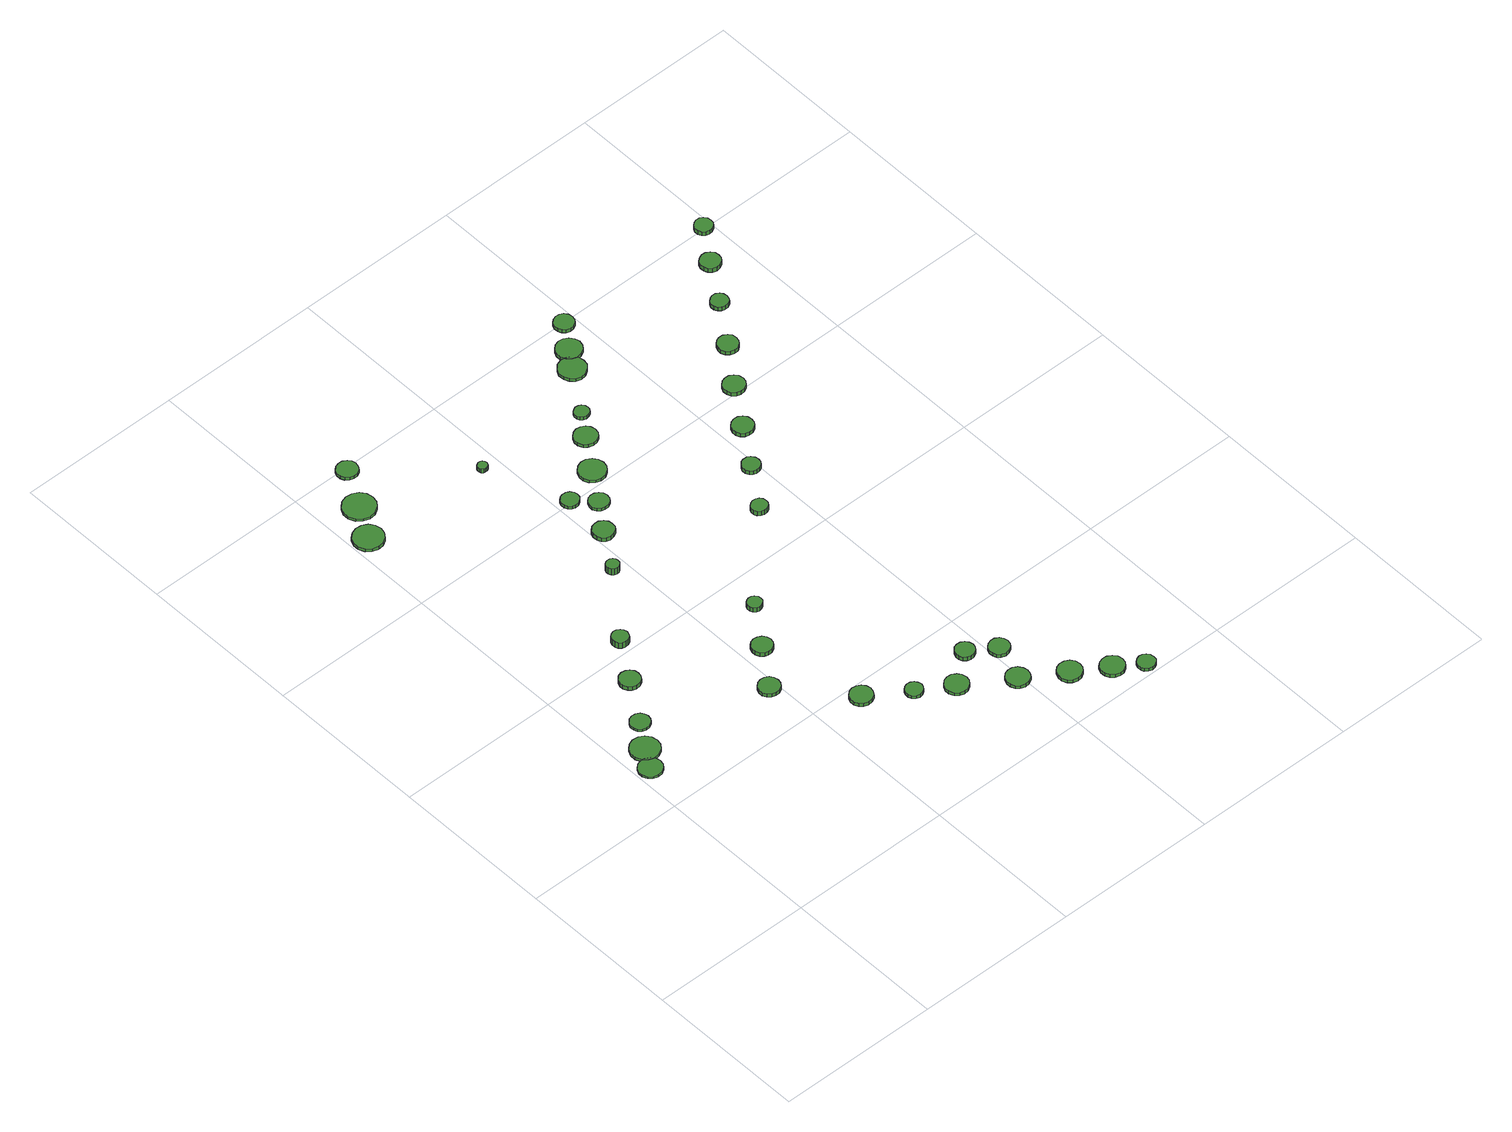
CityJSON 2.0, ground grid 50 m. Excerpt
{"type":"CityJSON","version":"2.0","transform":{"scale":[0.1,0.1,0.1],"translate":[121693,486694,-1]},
"CityObjects":{
"tree1":{"type":"SolitaryVegetationObject","attributes":{"function":"something"},"geometry":[{"type":"MultiSurface","lod":"1","boundaries":[[[0,1,2,3,4,5,6,7,8,9,10,11,12,13,14]],[[15,16,17,18,19,20,21,22,23,24,25,26,27,28,29]],[[0,29,28,1]],[[1,28,27,2]],[[2,27,26,3]],[[3,26,25,4]],[[4,25,24,5]],[[5,24,23,6]],[[6,23,22,7]],[[7,22,21,8]],[[8,21,20,9]],[[9,20,19,10]],[[10,19,18,11]],[[11,18,17,12]],[[12,17,16,13]],[[13,16,15,14]],[[14,15,29,0]]]}]},
"tree2":{"type":"SolitaryVegetationObject","attributes":{"function":"something"},"geometry":[{"type":"MultiSurface","lod":"1","boundaries":[[[30,31,32,33,34,35,36,37,38,39,40,41,42,43,44]],[[45,46,47,48,49,50,51,52,53,54,55,56,57,58,59]],[[30,59,58,31]],[[31,58,57,32]],[[32,57,56,33]],[[33,56,55,34]],[[34,55,54,35]],[[35,54,53,36]],[[36,53,52,37]],[[37,52,51,38]],[[38,51,50,39]],[[39,50,49,40]],[[40,49,48,41]],[[41,48,47,42]],[[42,47,46,43]],[[43,46,45,44]],[[44,45,59,30]]]}]},
"tree3":{"type":"SolitaryVegetationObject","attributes":{"function":"something"},"geometry":[{"type":"MultiSurface","lod":"1","boundaries":[[[60,61,62,63,64,65,66,67,68,69,70,71,72,73,74]],[[75,76,77,78,79,80,81,82,83,84,85,86,87,88,89]],[[60,89,88,61]],[[61,88,87,62]],[[62,87,86,63]],[[63,86,85,64]],[[64,85,84,65]],[[65,84,83,66]],[[66,83,82,67]],[[67,82,81,68]],[[68,81,80,69]],[[69,80,79,70]],[[70,79,78,71]],[[71,78,77,72]],[[72,77,76,73]],[[73,76,75,74]],[[74,75,89,60]]]}]},
"tree4":{"type":"SolitaryVegetationObject","attributes":{"function":"something"},"geometry":[{"type":"MultiSurface","lod":"1","boundaries":[[[90,91,92,93,94,95,96,97,98,99,100,101,102,103,104]],[[105,106,107,108,109,110,111,112,113,114,115,116,117,118,119]],[[90,119,118,91]],[[91,118,117,92]],[[92,117,116,93]],[[93,116,115,94]],[[94,115,114,95]],[[95,114,113,96]],[[96,113,112,97]],[[97,112,111,98]],[[98,111,110,99]],[[99,110,109,100]],[[100,109,108,101]],[[101,108,107,102]],[[102,107,106,103]],[[103,106,105,104]],[[104,105,119,90]]]}]},
"tree5":{"type":"SolitaryVegetationObject","attributes":{"function":"something"},"geometry":[{"type":"MultiSurface","lod":"1","boundaries":[[[120,121,122,123,124,125,126,127,128,129,130,131,132,133,134]],[[135,136,137,138,139,140,141,142,143,144,145,146,147,148,149]],[[120,149,148,121]],[[121,148,147,122]],[[122,147,146,123]],[[123,146,145,124]],[[124,145,144,125]],[[125,144,143,126]],[[126,143,142,127]],[[127,142,141,128]],[[128,141,140,129]],[[129,140,139,130]],[[130,139,138,131]],[[131,138,137,132]],[[132,137,136,133]],[[133,136,135,134]],[[134,135,149,120]]]}]},
"tree6":{"type":"SolitaryVegetationObject","attributes":{"function":"something"},"geometry":[{"type":"MultiSurface","lod":"1","boundaries":[[[150,151,152,153,154,155,156,157,158,159,160,161,162,163,164]],[[165,166,167,168,169,170,171,172,173,174,175,176,177,178,179]],[[150,179,178,151]],[[151,178,177,152]],[[152,177,176,153]],[[153,176,175,154]],[[154,175,174,155]],[[155,174,173,156]],[[156,173,172,157]],[[157,172,171,158]],[[158,171,170,159]],[[159,170,169,160]],[[160,169,168,161]],[[161,168,167,162]],[[162,167,166,163]],[[163,166,165,164]],[[164,165,179,150]]]}]},
"tree7":{"type":"SolitaryVegetationObject","attributes":{"function":"something"},"geometry":[{"type":"MultiSurface","lod":"1","boundaries":[[[180,181,182,183,184,185,186,187,188,189,190,191,192,193,194]],[[195,196,197,198,199,200,201,202,203,204,205,206,207,208,209]],[[180,209,208,181]],[[181,208,207,182]],[[182,207,206,183]],[[183,206,205,184]],[[184,205,204,185]],[[185,204,203,186]],[[186,203,202,187]],[[187,202,201,188]],[[188,201,200,189]],[[189,200,199,190]],[[190,199,198,191]],[[191,198,197,192]],[[192,197,196,193]],[[193,196,195,194]],[[194,195,209,180]]]}]},
"tree8":{"type":"SolitaryVegetationObject","attributes":{"function":"something"},"geometry":[{"type":"MultiSurface","lod":"1","boundaries":[[[210,211,212,213,214,215,216,217,218,219,220,221,222,223,224]],[[225,226,227,228,229,230,231,232,233,234,235,236,237,238,239]],[[210,239,238,211]],[[211,238,237,212]],[[212,237,236,213]],[[213,236,235,214]],[[214,235,234,215]],[[215,234,233,216]],[[216,233,232,217]],[[217,232,231,218]],[[218,231,230,219]],[[219,230,229,220]],[[220,229,228,221]],[[221,228,227,222]],[[222,227,226,223]],[[223,226,225,224]],[[224,225,239,210]]]}]},
"tree9":{"type":"SolitaryVegetationObject","attributes":{"function":"something"},"geometry":[{"type":"MultiSurface","lod":"1","boundaries":[[[240,241,242,243,244,245,246,247,248,249,250,251,252,253,254]],[[255,256,257,258,259,260,261,262,263,264,265,266,267,268,269]],[[240,269,268,241]],[[241,268,267,242]],[[242,267,266,243]],[[243,266,265,244]],[[244,265,264,245]],[[245,264,263,246]],[[246,263,262,247]],[[247,262,261,248]],[[248,261,260,249]],[[249,260,259,250]],[[250,259,258,251]],[[251,258,257,252]],[[252,257,256,253]],[[253,256,255,254]],[[254,255,269,240]]]}]},
"tree10":{"type":"SolitaryVegetationObject","attributes":{"function":"something"},"geometry":[{"type":"MultiSurface","lod":"1","boundaries":[[[270,271,272,273,274,275,276,277,278,279,280,281,282,283,284]],[[285,286,287,288,289,290,291,292,293,294,295,296,297,298,299]],[[270,299,298,271]],[[271,298,297,272]],[[272,297,296,273]],[[273,296,295,274]],[[274,295,294,275]],[[275,294,293,276]],[[276,293,292,277]],[[277,292,291,278]],[[278,291,290,279]],[[279,290,289,280]],[[280,289,288,281]],[[281,288,287,282]],[[282,287,286,283]],[[283,286,285,284]],[[284,285,299,270]]]}]},
"tree11":{"type":"SolitaryVegetationObject","attributes":{"function":"something"},"geometry":[{"type":"MultiSurface","lod":"1","boundaries":[[[300,301,302,303,304,305,306,307,308,309,310,311,312,313,314]],[[315,316,317,318,319,320,321,322,323,324,325,326,327,328,329]],[[300,329,328,301]],[[301,328,327,302]],[[302,327,326,303]],[[303,326,325,304]],[[304,325,324,305]],[[305,324,323,306]],[[306,323,322,307]],[[307,322,321,308]],[[308,321,320,309]],[[309,320,319,310]],[[310,319,318,311]],[[311,318,317,312]],[[312,317,316,313]],[[313,316,315,314]],[[314,315,329,300]]]}]},
"tree12":{"type":"SolitaryVegetationObject","attributes":{"function":"something"},"geometry":[{"type":"MultiSurface","lod":"1","boundaries":[[[330,331,332,333,334,335,336,337,338,339,340,341,342,343,344]],[[345,346,347,348,349,350,351,352,353,354,355,356,357,358,359]],[[330,359,358,331]],[[331,358,357,332]],[[332,357,356,333]],[[333,356,355,334]],[[334,355,354,335]],[[335,354,353,336]],[[336,353,352,337]],[[337,352,351,338]],[[338,351,350,339]],[[339,350,349,340]],[[340,349,348,341]],[[341,348,347,342]],[[342,347,346,343]],[[343,346,345,344]],[[344,345,359,330]]]}]},
"tree13":{"type":"SolitaryVegetationObject","attributes":{"function":"something"},"geometry":[{"type":"MultiSurface","lod":"1","boundaries":[[[360,361,362,363,364,365,366,367,368,369,370,371,372,373,374]],[[375,376,377,378,379,380,381,382,383,384,385,386,387,388,389]],[[360,389,388,361]],[[361,388,387,362]],[[362,387,386,363]],[[363,386,385,364]],[[364,385,384,365]],[[365,384,383,366]],[[366,383,382,367]],[[367,382,381,368]],[[368,381,380,369]],[[369,380,379,370]],[[370,379,378,371]],[[371,378,377,372]],[[372,377,376,373]],[[373,376,375,374]],[[374,375,389,360]]]}]},
"tree14":{"type":"SolitaryVegetationObject","attributes":{"function":"something"},"geometry":[{"type":"MultiSurface","lod":"1","boundaries":[[[390,391,392,393,394,395,396,397,398,399,400,401,402,403,404]],[[405,406,407,408,409,410,411,412,413,414,415,416,417,418,419]],[[390,419,418,391]],[[391,418,417,392]],[[392,417,416,393]],[[393,416,415,394]],[[394,415,414,395]],[[395,414,413,396]],[[396,413,412,397]],[[397,412,411,398]],[[398,411,410,399]],[[399,410,409,400]],[[400,409,408,401]],[[401,408,407,402]],[[402,407,406,403]],[[403,406,405,404]],[[404,405,419,390]]]}]},
"tree15":{"type":"SolitaryVegetationObject","attributes":{"function":"something"},"geometry":[{"type":"MultiSurface","lod":"1","boundaries":[[[420,421,422,423,424,425,426,427,428,429,430,431,432,433,434]],[[435,436,437,438,439,440,441,442,443,444,445,446,447,448,449]],[[420,449,448,421]],[[421,448,447,422]],[[422,447,446,423]],[[423,446,445,424]],[[424,445,444,425]],[[425,444,443,426]],[[426,443,442,427]],[[427,442,441,428]],[[428,441,440,429]],[[429,440,439,430]],[[430,439,438,431]],[[431,438,437,432]],[[432,437,436,433]],[[433,436,435,434]],[[434,435,449,420]]]}]},
"tree16":{"type":"SolitaryVegetationObject","attributes":{"function":"something"},"geometry":[{"type":"MultiSurface","lod":"1","boundaries":[[[450,451,452,453,454,455,456,457,458,459,460,461,462,463,464]],[[465,466,467,468,469,470,471,472,473,474,475,476,477,478,479]],[[450,479,478,451]],[[451,478,477,452]],[[452,477,476,453]],[[453,476,475,454]],[[454,475,474,455]],[[455,474,473,456]],[[456,473,472,457]],[[457,472,471,458]],[[458,471,470,459]],[[459,470,469,460]],[[460,469,468,461]],[[461,468,467,462]],[[462,467,466,463]],[[463,466,465,464]],[[464,465,479,450]]]}]},
"tree17":{"type":"SolitaryVegetationObject","attributes":{"function":"something"},"geometry":[{"type":"MultiSurface","lod":"1","boundaries":[[[480,481,482,483,484,485,486,487,488,489,490,491,492,493,494]],[[495,496,497,498,499,500,501,502,503,504,505,506,507,508,509]],[[480,509,508,481]],[[481,508,507,482]],[[482,507,506,483]],[[483,506,505,484]],[[484,505,504,485]],[[485,504,503,486]],[[486,503,502,487]],[[487,502,501,488]],[[488,501,500,489]],[[489,500,499,490]],[[490,499,498,491]],[[491,498,497,492]],[[492,497,496,493]],[[493,496,495,494]],[[494,495,509,480]]]}]},
"tree18":{"type":"SolitaryVegetationObject","attributes":{"function":"something"},"geometry":[{"type":"MultiSurface","lod":"1","boundaries":[[[510,511,512,513,514,515,516,517,518,519,520,521,522,523,524]],[[525,526,527,528,529,530,531,532,533,534,535,536,537,538,539]],[[510,539,538,511]],[[511,538,537,512]],[[512,537,536,513]],[[513,536,535,514]],[[514,535,534,515]],[[515,534,533,516]],[[516,533,532,517]],[[517,532,531,518]],[[518,531,530,519]],[[519,530,529,520]],[[520,529,528,521]],[[521,528,527,522]],[[522,527,526,523]],[[523,526,525,524]],[[524,525,539,510]]]}]},
"tree19":{"type":"SolitaryVegetationObject","attributes":{"function":"something"},"geometry":[{"type":"MultiSurface","lod":"1","boundaries":[[[540,541,542,543,544,545,546,547,548,549,550,551,552,553,554]],[[555,556,557,558,559,560,561,562,563,564,565,566,567,568,569]],[[540,569,568,541]],[[541,568,567,542]],[[542,567,566,543]],[[543,566,565,544]],[[544,565,564,545]],[[545,564,563,546]],[[546,563,562,547]],[[547,562,561,548]],[[548,561,560,549]],[[549,560,559,550]],[[550,559,558,551]],[[551,558,557,552]],[[552,557,556,553]],[[553,556,555,554]],[[554,555,569,540]]]}]},
"tree20":{"type":"SolitaryVegetationObject","attributes":{"function":"something"},"geometry":[{"type":"MultiSurface","lod":"1","boundaries":[[[570,571,572,573,574,575,576,577,578,579,580,581,582,583,584]],[[585,586,587,588,589,590,591,592,593,594,595,596,597,598,599]],[[570,599,598,571]],[[571,598,597,572]],[[572,597,596,573]],[[573,596,595,574]],[[574,595,594,575]],[[575,594,593,576]],[[576,593,592,577]],[[577,592,591,578]],[[578,591,590,579]],[[579,590,589,580]],[[580,589,588,581]],[[581,588,587,582]],[[582,587,586,583]],[[583,586,585,584]],[[584,585,599,570]]]}]},
"tree21":{"type":"SolitaryVegetationObject","attributes":{"function":"something"},"geometry":[{"type":"MultiSurface","lod":"1","boundaries":[[[600,601,602,603,604,605,606,607,608,609,610,611,612,613,614]],[[615,616,617,618,619,620,621,622,623,624,625,626,627,628,629]],[[600,629,628,601]],[[601,628,627,602]],[[602,627,626,603]],[[603,626,625,604]],[[604,625,624,605]],[[605,624,623,606]],[[606,623,622,607]],[[607,622,621,608]],[[608,621,620,609]],[[609,620,619,610]],[[610,619,618,611]],[[611,618,617,612]],[[612,617,616,613]],[[613,616,615,614]],[[614,615,629,600]]]}]},
"tree22":{"type":"SolitaryVegetationObject","attributes":{"function":"something"},"geometry":[{"type":"MultiSurface","lod":"1","boundaries":[[[630,631,632,633,634,635,636,637,638,639,640,641,642,643,644]],[[645,646,647,648,649,650,651,652,653,654,655,656,657,658,659]],[[630,659,658,631]],[[631,658,657,632]],[[632,657,656,633]],[[633,656,655,634]],[[634,655,654,635]],[[635,654,653,636]],[[636,653,652,637]],[[637,652,651,638]],[[638,651,650,639]],[[639,650,649,640]],[[640,649,648,641]],[[641,648,647,642]],[[642,647,646,643]],[[643,646,645,644]],[[644,645,659,630]]]}]},
"tree23":{"type":"SolitaryVegetationObject","attributes":{"function":"something"},"geometry":[{"type":"MultiSurface","lod":"1","boundaries":[[[660,661,662,663,664,665,666,667,668,669,670,671,672,673,674]],[[675,676,677,678,679,680,681,682,683,684,685,686,687,688,689]],[[660,689,688,661]],[[661,688,687,662]],[[662,687,686,663]],[[663,686,685,664]],[[664,685,684,665]],[[665,684,683,666]],[[666,683,682,667]],[[667,682,681,668]],[[668,681,680,669]],[[669,680,679,670]],[[670,679,678,671]],[[671,678,677,672]],[[672,677,676,673]],[[673,676,675,674]],[[674,675,689,660]]]}]},
"tree24":{"type":"SolitaryVegetationObject","attributes":{"function":"something"},"geometry":[{"type":"MultiSurface","lod":"1","boundaries":[[[690,691,692,693,694,695,696,697,698,699,700,701,702,703,704]],[[705,706,707,708,709,710,711,712,713,714,715,716,717,718,719]],[[690,719,718,691]],[[691,718,717,692]],[[692,717,716,693]],[[693,716,715,694]],[[694,715,714,695]],[[695,714,713,696]],[[696,713,712,697]],[[697,712,711,698]],[[698,711,710,699]],[[699,710,709,700]],[[700,709,708,701]],[[701,708,707,702]],[[702,707,706,703]],[[703,706,705,704]],[[704,705,719,690]]]}]},
"tree25":{"type":"SolitaryVegetationObject","attributes":{"function":"something"},"geometry":[{"type":"MultiSurface","lod":"1","boundaries":[[[720,721,722,723,724,725,726,727,728,729,730,731,732,733,734]],[[735,736,737,738,739,740,741,742,743,744,745,746,747,748,749]],[[720,749,748,721]],[[721,748,747,722]],[[722,747,746,723]],[[723,746,745,724]],[[724,745,744,725]],[[725,744,743,726]],[[726,743,742,727]],[[727,742,741,728]],[[728,741,740,729]],[[729,740,739,730]],[[730,739,738,731]],[[731,738,737,732]],[[732,737,736,733]],[[733,736,735,734]],[[734,735,749,720]]]}]},
"tree26":{"type":"SolitaryVegetationObject","attributes":{"function":"something"},"geometry":[{"type":"MultiSurface","lod":"1","boundaries":[[[750,751,752,753,754,755,756,757,758,759,760,761,762,763,764]],[[765,766,767,768,769,770,771,772,773,774,775,776,777,778,779]],[[750,779,778,751]],[[751,778,777,752]],[[752,777,776,753]],[[753,776,775,754]],[[754,775,774,755]],[[755,774,773,756]],[[756,773,772,757]],[[757,772,771,758]],[[758,771,770,759]],[[759,770,769,760]],[[760,769,768,761]],[[761,768,767,762]],[[762,767,766,763]],[[763,766,765,764]],[[764,765,779,750]]]}]},
"tree27":{"type":"SolitaryVegetationObject","attributes":{"function":"something"},"geometry":[{"type":"MultiSurface","lod":"1","boundaries":[[[780,781,782,783,784,785,786,787,788,789,790,791,792,793,794]],[[795,796,797,798,799,800,801,802,803,804,805,806,807,808,809]],[[780,809,808,781]],[[781,808,807,782]],[[782,807,806,783]],[[783,806,805,784]],[[784,805,804,785]],[[785,804,803,786]],[[786,803,802,787]],[[787,802,801,788]],[[788,801,800,789]],[[789,800,799,790]],[[790,799,798,791]],[[791,798,797,792]],[[792,797,796,793]],[[793,796,795,794]],[[794,795,809,780]]]}]},
"tree28":{"type":"SolitaryVegetationObject","attributes":{"function":"something"},"geometry":[{"type":"MultiSurface","lod":"1","boundaries":[[[810,811,812,813,814,815,816,817,818,819,820,821,822,823,824]],[[825,826,827,828,829,830,831,832,833,834,835,836,837,838,839]],[[810,839,838,811]],[[811,838,837,812]],[[812,837,836,813]],[[813,836,835,814]],[[814,835,834,815]],[[815,834,833,816]],[[816,833,832,817]],[[817,832,831,818]],[[818,831,830,819]],[[819,830,829,820]],[[820,829,828,821]],[[821,828,827,822]],[[822,827,826,823]],[[823,826,825,824]],[[824,825,839,810]]]}]},
"tree29":{"type":"SolitaryVegetationObject","attributes":{"function":"something"},"geometry":[{"type":"MultiSurface","lod":"1","boundaries":[[[840,841,842,843,844,845,846,847,848,849,850,851,852,853,854]],[[855,856,857,858,859,860,861,862,863,864,865,866,867,868,869]],[[840,869,868,841]],[[841,868,867,842]],[[842,867,866,843]],[[843,866,865,844]],[[844,865,864,845]],[[845,864,863,846]],[[846,863,862,847]],[[847,862,861,848]],[[848,861,860,849]],[[849,860,859,850]],[[850,859,858,851]],[[851,858,857,852]],[[852,857,856,853]],[[853,856,855,854]],[[854,855,869,840]]]}]},
"tree30":{"type":"SolitaryVegetationObject","attributes":{"function":"something"},"geometry":[{"type":"MultiSurface","lod":"1","boundaries":[[[870,871,872,873,874,875,876,877,878,879,880,881,882,883,884]],[[885,886,887,888,889,890,891,892,893,894,895,896,897,898,899]],[[870,899,898,871]],[[871,898,897,872]],[[872,897,896,873]],[[873,896,895,874]],[[874,895,894,875]],[[875,894,893,876]],[[876,893,892,877]],[[877,892,891,878]],[[878,891,890,879]],[[879,890,889,880]],[[880,889,888,881]],[[881,888,887,882]],[[882,887,886,883]],[[883,886,885,884]],[[884,885,899,870]]]}]},
"tree31":{"type":"SolitaryVegetationObject","attributes":{"function":"something"},"geometry":[{"type":"MultiSurface","lod":"1","boundaries":[[[900,901,902,903,904,905,906,907,908,909,910,911,912,913,914]],[[915,916,917,918,919,920,921,922,923,924,925,926,927,928,929]],[[900,929,928,901]],[[901,928,927,902]],[[902,927,926,903]],[[903,926,925,904]],[[904,925,924,905]],[[905,924,923,906]],[[906,923,922,907]],[[907,922,921,908]],[[908,921,920,909]],[[909,920,919,910]],[[910,919,918,911]],[[911,918,917,912]],[[912,917,916,913]],[[913,916,915,914]],[[914,915,929,900]]]}]},
"tree32":{"type":"SolitaryVegetationObject","attributes":{"function":"something"},"geometry":[{"type":"MultiSurface","lod":"1","boundaries":[[[930,931,932,933,934,935,936,937,938,939,940,941,942,943,944]],[[945,946,947,948,949,950,951,952,953,954,955,956,957,958,959]],[[930,959,958,931]],[[931,958,957,932]],[[932,957,956,933]],[[933,956,955,934]],[[934,955,954,935]],[[935,954,953,936]],[[936,953,952,937]],[[937,952,951,938]],[[938,951,950,939]],[[939,950,949,940]],[[940,949,948,941]],[[941,948,947,942]],[[942,947,946,943]],[[943,946,945,944]],[[944,945,959,930]]]}]},
"tree33":{"type":"SolitaryVegetationObject","attributes":{"function":"something"},"geometry":[{"type":"MultiSurface","lod":"1","boundaries":[[[960,961,962,963,964,965,966,967,968,969,970,971,972,973,974]],[[975,976,977,978,979,980,981,982,983,984,985,986,987,988,989]],[[960,989,988,961]],[[961,988,987,962]],[[962,987,986,963]],[[963,986,985,964]],[[964,985,984,965]],[[965,984,983,966]],[[966,983,982,967]],[[967,982,981,968]],[[968,981,980,969]],[[969,980,979,970]],[[970,979,978,971]],[[971,978,977,972]],[[972,977,976,973]],[[973,976,975,974]],[[974,975,989,960]]]}]},
"tree34":{"type":"SolitaryVegetationObject","attributes":{"function":"something"},"geometry":[{"type":"MultiSurface","lod":"1","boundaries":[[[990,991,992,993,994,995,996,997,998,999,1000,1001,1002,1003,1004]],[[1005,1006,1007,1008,1009,1010,1011,1012,1013,1014,1015,1016,1017,1018,1019]],[[990,1019,1018,991]],[[991,1018,1017,992]],[[992,1017,1016,993]],[[993,1016,1015,994]],[[994,1015,1014,995]],[[995,1014,1013,996]],[[996,1013,1012,997]],[[997,1012,1011,998]],[[998,1011,1010,999]],[[999,1010,1009,1000]],[[1000,1009,1008,1001]],[[1001,1008,1007,1002]],[[1002,1007,1006,1003]],[[1003,1006,1005,1004]],[[1004,1005,1019,990]]]}]},
"tree35":{"type":"SolitaryVegetationObject","attributes":{"function":"something"},"geometry":[{"type":"MultiSurface","lod":"1","boundaries":[[[1020,1021,1022,1023,1024,1025,1026,1027,1028,1029,1030,1031,1032,1033,1034]],[[1035,1036,1037,1038,1039,1040,1041,1042,1043,1044,1045,1046,1047,1048,1049]],[[1020,1049,1048,1021]],[[1021,1048,1047,1022]],[[1022,1047,1046,1023]],[[1023,1046,1045,1024]],[[1024,1045,1044,1025]],[[1025,1044,1043,1026]],[[1026,1043,1042,1027]],[[1027,1042,1041,1028]],[[1028,1041,1040,1029]],[[1029,1040,1039,1030]],[[1030,1039,1038,1031]],[[1031,1038,1037,1032]],[[1032,1037,1036,1033]],[[1033,1036,1035,1034]],[[1034,1035,1049,1020]]]}]},
"tree36":{"type":"SolitaryVegetationObject","attributes":{"function":"something"},"geometry":[{"type":"MultiSurface","lod":"1","boundaries":[[[1050,1051,1052,1053,1054,1055,1056,1057,1058,1059,1060,1061,1062,1063,1064]],[[1065,1066,1067,1068,1069,1070,1071,1072,1073,1074,1075,1076,1077,1078,1079]],[[1050,1079,1078,1051]],[[1051,1078,1077,1052]],[[1052,1077,1076,1053]],[[1053,1076,1075,1054]],[[1054,1075,1074,1055]],[[1055,1074,1073,1056]],[[1056,1073,1072,1057]],[[1057,1072,1071,1058]],[[1058,1071,1070,1059]],[[1059,1070,1069,1060]],[[1060,1069,1068,1061]],[[1061,1068,1067,1062]],[[1062,1067,1066,1063]],[[1063,1066,1065,1064]],[[1064,1065,1079,1050]]]}]},
"tree37":{"type":"SolitaryVegetationObject","attributes":{"function":"something"},"geometry":[{"type":"MultiSurface","lod":"1","boundaries":[[[1080,1081,1082,1083,1084,1085,1086,1087,1088,1089,1090,1091,1092,1093,1094]],[[1095,1096,1097,1098,1099,1100,1101,1102,1103,1104,1105,1106,1107,1108,1109]],[[1080,1109,1108,1081]],[[1081,1108,1107,1082]],[[1082,1107,1106,1083]],[[1083,1106,1105,1084]],[[1084,1105,1104,1085]],[[1085,1104,1103,1086]],[[1086,1103,1102,1087]],[[1087,1102,1101,1088]],[[1088,1101,1100,1089]],[[1089,1100,1099,1090]],[[1090,1099,1098,1091]],[[1091,1098,1097,1092]],[[1092,1097,1096,1093]],[[1093,1096,1095,1094]],[[1094,1095,1109,1080]]]}]},
"tree38":{"type":"SolitaryVegetationObject","attributes":{"function":"something"},"geometry":[{"type":"MultiSurface","lod":"1","boundaries":[[[1110,1111,1112,1113,1114,1115,1116,1117,1118,1119,1120,1121,1122,1123,1124]],[[1125,1126,1127,1128,1129,1130,1131,1132,1133,1134,1135,1136,1137,1138,1139]],[[1110,1139,1138,1111]],[[1111,1138,1137,1112]],[[1112,1137,1136,1113]],[[1113,1136,1135,1114]],[[1114,1135,1134,1115]],[[1115,1134,1133,1116]],[[1116,1133,1132,1117]],[[1117,1132,1131,1118]],[[1118,1131,1130,1119]],[[1119,1130,1129,1120]],[[1120,1129,1128,1121]],[[1121,1128,1127,1122]],[[1122,1127,1126,1123]],[[1123,1126,1125,1124]],[[1124,1125,1139,1110]]]}]},
"tree39":{"type":"SolitaryVegetationObject","attributes":{"function":"something"},"geometry":[{"type":"MultiSurface","lod":"1","boundaries":[[[1140,1141,1142,1143,1144,1145,1146,1147,1148,1149,1150,1151,1152,1153,1154]],[[1155,1156,1157,1158,1159,1160,1161,1162,1163,1164,1165,1166,1167,1168,1169]],[[1140,1169,1168,1141]],[[1141,1168,1167,1142]],[[1142,1167,1166,1143]],[[1143,1166,1165,1144]],[[1144,1165,1164,1145]],[[1145,1164,1163,1146]],[[1146,1163,1162,1147]],[[1147,1162,1161,1148]],[[1148,1161,1160,1149]],[[1149,1160,1159,1150]],[[1150,1159,1158,1151]],[[1151,1158,1157,1152]],[[1152,1157,1156,1153]],[[1153,1156,1155,1154]],[[1154,1155,1169,1140]]]}]}
},
"vertices":[
[79,642,15],[76,657,15],[67,668,15],[54,676,15],[39,677,15],[25,673,15],[14,663,15],[8,649,15],[8,635,15],[14,621,15],[25,611,15],[39,607,15],[54,608,15],[67,616,15],[76,628,15],[76,628,8],[67,616,8],[54,608,8],[39,607,8],[25,611,8],[14,621,8],[8,635,8],[8,649,8],[14,663,8],[25,673,8],[39,677,8],[54,676,8],[67,668,8],[76,657,8],[79,642,8],
[123,703,16],[119,721,16],[108,736,16],[93,745,16],[74,747,16],[57,741,16],[44,729,16],[36,712,16],[36,694,16],[44,677,16],[57,665,16],[74,659,16],[93,661,16],[108,670,16],[119,685,16],[119,685,8],[108,670,8],[93,661,8],[74,659,8],[57,665,8],[44,677,8],[36,694,8],[36,712,8],[44,729,8],[57,741,8],[74,747,8],[93,745,8],[108,736,8],[119,721,8],[123,703,8],
[164,783,17],[161,795,17],[154,805,17],[143,811,17],[131,812,17],[119,809,17],[110,800,17],[105,789,17],[105,777,17],[110,765,17],[119,757,17],[131,753,17],[143,755,17],[154,761,17],[161,771,17],[161,771,8],[154,761,8],[143,755,8],[131,753,8],[119,757,8],[110,765,8],[105,777,8],[105,789,8],[110,800,8],[119,809,8],[131,812,8],[143,811,8],[154,805,8],[161,795,8],[164,783,8],
[247,914,21],[245,926,21],[237,937,21],[226,943,21],[213,945,21],[200,941,21],[191,932,21],[185,920,21],[185,907,21],[191,895,21],[200,886,21],[213,882,21],[226,884,21],[237,890,21],[245,901,21],[245,901,8],[237,890,8],[226,884,8],[213,882,8],[200,886,8],[191,895,8],[185,907,8],[185,920,8],[191,932,8],[200,941,8],[213,945,8],[226,943,8],[237,937,8],[245,926,8],[247,914,8],
[97,1767,17],[93,1785,17],[82,1801,17],[65,1810,17],[47,1812,17],[29,1806,17],[15,1794,17],[7,1776,17],[7,1758,17],[15,1740,17],[29,1728,17],[47,1722,17],[65,1724,17],[82,1733,17],[93,1749,17],[93,1749,6],[82,1733,6],[65,1724,6],[47,1722,6],[29,1728,6],[15,1740,6],[7,1758,6],[7,1776,6],[15,1794,6],[29,1806,6],[47,1812,6],[65,1810,6],[82,1801,6],[93,1785,6],[97,1767,6],
[322,1040,28],[319,1050,28],[313,1058,28],[304,1064,28],[294,1065,28],[284,1062,28],[276,1055,28],[272,1045,28],[272,1035,28],[276,1025,28],[284,1018,28],[294,1015,28],[304,1016,28],[313,1021,28],[319,1030,28],[319,1030,7],[313,1021,7],[304,1016,7],[294,1015,7],[284,1018,7],[276,1025,7],[272,1035,7],[272,1045,7],[276,1055,7],[284,1062,7],[294,1065,7],[304,1064,7],[313,1058,7],[319,1050,7],[322,1040,7],
[507,646,19],[504,659,19],[497,670,19],[485,677,19],[472,678,19],[459,674,19],[449,665,19],[443,653,19],[443,639,19],[449,627,19],[459,618,19],[472,614,19],[485,615,19],[497,622,19],[504,633,19],[504,633,7],[497,622,7],[485,615,7],[472,614,7],[459,618,7],[449,627,7],[443,639,7],[443,653,7],[449,665,7],[459,674,7],[472,678,7],[485,677,7],[497,670,7],[504,659,7],[507,646,7],
[159,1868,15],[155,1888,15],[143,1904,15],[125,1914,15],[105,1916,15],[86,1910,15],[71,1896,15],[62,1878,15],[62,1858,15],[71,1839,15],[86,1826,15],[105,1819,15],[125,1821,15],[143,1832,15],[155,1848,15],[155,1848,6],[143,1832,6],[125,1821,6],[105,1819,6],[86,1826,6],[71,1839,6],[62,1858,6],[62,1878,6],[71,1896,6],[86,1910,6],[105,1916,6],[125,1914,6],[143,1904,6],[155,1888,6],[159,1868,6],
[669,457,19],[666,471,19],[657,482,19],[645,489,19],[631,491,19],[617,486,19],[607,477,19],[601,464,19],[601,450,19],[607,437,19],[617,427,19],[631,423,19],[645,424,19],[657,431,19],[666,443,19],[666,443,7],[657,431,7],[645,424,7],[631,423,7],[617,427,7],[607,437,7],[601,450,7],[601,464,7],[607,477,7],[617,486,7],[631,491,7],[645,489,7],[657,482,7],[666,471,7],[669,457,7],
[208,1988,16],[205,2001,16],[198,2011,16],[186,2018,16],[173,2019,16],[160,2015,16],[150,2006,16],[145,1994,16],[145,1981,16],[150,1969,16],[160,1960,16],[173,1956,16],[186,1957,16],[198,1964,16],[205,1975,16],[205,1975,6],[198,1964,6],[186,1957,6],[173,1956,6],[160,1960,6],[150,1969,6],[145,1981,6],[145,1994,6],[150,2006,6],[160,2015,6],[173,2019,6],[186,2018,6],[198,2011,6],[205,2001,6],[208,1988,6],
[592,768,20],[589,780,20],[581,791,20],[570,797,20],[557,799,20],[545,795,20],[535,786,20],[530,774,20],[530,761,20],[535,749,20],[545,741,20],[557,737,20],[570,738,20],[581,745,20],[589,755,20],[589,755,7],[581,745,7],[570,738,7],[557,737,7],[545,741,7],[535,749,7],[530,761,7],[530,774,7],[535,786,7],[545,795,7],[557,799,7],[570,797,7],[581,791,7],[589,780,7],[592,768,7],
[477,1247,30],[476,1255,30],[471,1261,30],[464,1265,30],[456,1266,30],[448,1264,30],[442,1258,30],[439,1251,30],[439,1243,30],[442,1235,30],[448,1230,30],[456,1227,30],[464,1228,30],[471,1232,30],[476,1239,30],[476,1239,7],[471,1232,7],[464,1228,7],[456,1227,7],[448,1230,7],[442,1235,7],[439,1243,7],[439,1251,7],[442,1258,7],[448,1264,7],[456,1266,7],[464,1265,7],[471,1261,7],[476,1255,7],[477,1247,7],
[779,377,19],[776,388,19],[770,396,19],[761,402,19],[750,403,19],[739,400,19],[731,392,19],[727,382,19],[727,372,19],[731,362,19],[739,354,19],[750,351,19],[761,352,19],[770,358,19],[776,366,19],[776,366,8],[770,358,8],[761,352,8],[750,351,8],[739,354,8],[731,362,8],[727,372,8],[727,382,8],[731,392,8],[739,400,8],[750,403,8],[761,402,8],[770,396,8],[776,388,8],[779,377,8],
[671,894,23],[669,903,23],[663,911,23],[655,915,23],[646,916,23],[637,913,23],[630,907,23],[626,899,23],[626,889,23],[630,881,23],[637,874,23],[646,872,23],[655,873,23],[663,877,23],[669,885,23],[669,885,7],[663,877,7],[655,873,7],[646,872,7],[637,874,7],[630,881,7],[626,889,7],[626,899,7],[630,907,7],[637,913,7],[646,916,7],[655,915,7],[663,911,7],[669,903,7],[671,894,7],
[562,1362,21],[560,1375,21],[552,1386,21],[540,1393,21],[527,1394,21],[514,1390,21],[504,1381,21],[499,1369,21],[499,1355,21],[504,1343,21],[514,1334,21],[527,1330,21],[540,1332,21],[552,1338,21],[560,1349,21],[560,1349,7],[552,1338,7],[540,1332,7],[527,1330,7],[514,1334,7],[504,1343,7],[499,1355,7],[499,1369,7],[504,1381,7],[514,1390,7],[527,1394,7],[540,1393,7],[552,1386,7],[560,1375,7],[562,1362,7],
[885,315,19],[882,330,19],[873,341,19],[860,349,19],[846,350,19],[832,346,19],[821,336,19],[815,322,19],[815,308,19],[821,294,19],[832,284,19],[846,280,19],[860,281,19],[873,289,19],[882,301,19],[882,301,8],[873,289,8],[860,281,8],[846,280,8],[832,284,8],[821,294,8],[815,308,8],[815,322,8],[821,336,8],[832,346,8],[846,350,8],[860,349,8],[873,341,8],[882,330,8],[885,315,8],
[464,1752,21],[463,1758,21],[459,1763,21],[454,1766,21],[448,1767,21],[442,1765,21],[437,1761,21],[435,1755,21],[435,1749,21],[437,1743,21],[442,1739,21],[448,1737,21],[454,1738,21],[459,1741,21],[463,1746,21],[463,1746,6],[459,1741,6],[454,1738,6],[448,1737,6],[442,1739,6],[437,1743,6],[435,1749,6],[435,1755,6],[437,1761,6],[442,1765,6],[448,1767,6],[454,1766,6],[459,1763,6],[463,1758,6],[464,1752,6],
[567,1506,18],[565,1516,18],[558,1526,18],[548,1531,18],[537,1532,18],[527,1529,18],[518,1521,18],[514,1511,18],[514,1500,18],[518,1490,18],[527,1482,18],[537,1479,18],[548,1480,18],[558,1486,18],[565,1495,18],[565,1495,7],[558,1486,7],[548,1480,7],[537,1479,7],[527,1482,7],[518,1490,7],[514,1500,7],[514,1511,7],[518,1521,7],[527,1529,7],[537,1532,7],[548,1531,7],[558,1526,7],[565,1516,7],[567,1506,7],
[624,1451,17],[622,1463,17],[614,1473,17],[603,1479,17],[591,1480,17],[579,1477,17],[570,1468,17],[565,1457,17],[565,1444,17],[570,1433,17],[579,1425,17],[591,1421,17],[603,1422,17],[614,1428,17],[622,1438,17],[622,1438,7],[614,1428,7],[603,1422,7],[591,1421,7],[579,1425,7],[570,1433,7],[565,1444,7],[565,1457,7],[570,1468,7],[579,1477,7],[591,1480,7],[603,1479,7],[614,1473,7],[622,1463,7],[624,1451,7],
[1022,224,19],[1019,238,19],[1011,250,19],[998,258,19],[983,259,19],[969,255,19],[959,245,19],[953,231,19],[953,217,19],[959,203,19],[969,194,19],[983,189,19],[998,191,19],[1011,198,19],[1019,210,19],[1019,210,8],[1011,198,8],[998,191,8],[983,189,8],[969,194,8],[959,203,8],[953,217,8],[953,231,8],[959,245,8],[969,255,8],[983,259,8],[998,258,8],[1011,250,8],[1019,238,8],[1022,224,8],
[977,390,21],[974,402,21],[967,412,21],[956,418,21],[944,419,21],[933,416,21],[924,407,21],[919,396,21],[919,384,21],[924,373,21],[933,365,21],[944,361,21],[956,362,21],[967,368,21],[974,378,21],[974,378,7],[967,368,7],[956,362,7],[944,361,7],[933,365,7],[924,373,7],[919,384,7],[919,396,7],[924,407,7],[933,416,7],[944,419,7],[956,418,7],[967,412,7],[974,402,7],[977,390,7],
[699,1547,15],[695,1564,15],[685,1577,15],[671,1586,15],[654,1588,15],[638,1582,15],[625,1571,15],[618,1555,15],[618,1539,15],[625,1523,15],[638,1512,15],[654,1506,15],[671,1508,15],[685,1517,15],[695,1530,15],[695,1530,6],[685,1517,6],[671,1508,6],[654,1506,6],[638,1512,6],[625,1523,6],[618,1539,6],[618,1555,6],[625,1571,6],[638,1582,6],[654,1588,6],[671,1586,6],[685,1577,6],[695,1564,6],[699,1547,6],
[1055,338,20],[1052,351,20],[1045,361,20],[1034,368,20],[1021,369,20],[1008,365,20],[999,357,20],[994,345,20],[994,332,20],[999,320,20],[1008,312,20],[1021,308,20],[1034,309,20],[1045,315,20],[1052,326,20],[1052,326,8],[1045,315,8],[1034,309,8],[1021,308,8],[1008,312,8],[999,320,8],[994,332,8],[994,345,8],[999,357,8],[1008,365,8],[1021,369,8],[1034,368,8],[1045,361,8],[1052,351,8],[1055,338,8],
[1141,148,19],[1138,162,19],[1129,175,19],[1116,182,19],[1101,184,19],[1086,179,19],[1075,169,19],[1069,155,19],[1069,140,19],[1075,126,19],[1086,116,19],[1101,111,19],[1116,113,19],[1129,121,19],[1138,133,19],[1138,133,8],[1129,121,8],[1116,113,8],[1101,111,8],[1086,116,8],[1075,126,8],[1069,140,8],[1069,155,8],[1075,169,8],[1086,179,8],[1101,184,8],[1116,182,8],[1129,175,8],[1138,162,8],[1141,148,8],
[763,1650,16],[760,1664,16],[752,1676,16],[739,1683,16],[725,1685,16],[711,1680,16],[700,1671,16],[694,1657,16],[694,1643,16],[700,1629,16],[711,1620,16],[725,1615,16],[739,1617,16],[752,1624,16],[760,1636,16],[760,1636,6],[752,1624,6],[739,1617,6],[725,1615,6],[711,1620,6],[700,1629,6],[694,1643,6],[694,1657,6],[700,1671,6],[711,1680,6],[725,1685,6],[739,1683,6],[752,1676,6],[760,1664,6],[763,1650,6],
[1237,85,19],[1234,99,19],[1225,111,19],[1212,119,19],[1198,120,19],[1183,116,19],[1172,106,19],[1166,92,19],[1166,77,19],[1172,64,19],[1183,54,19],[1198,49,19],[1212,50,19],[1225,58,19],[1234,70,19],[1234,70,8],[1225,58,8],[1212,50,8],[1198,49,8],[1183,54,8],[1172,64,8],[1166,77,8],[1166,92,8],[1172,106,8],[1183,116,8],[1198,120,8],[1212,119,8],[1225,111,8],[1234,99,8],[1237,85,8],
[920,1146,24],[918,1156,24],[912,1164,24],[903,1169,24],[893,1170,24],[883,1167,24],[875,1160,24],[871,1151,24],[871,1141,24],[875,1132,24],[883,1125,24],[893,1122,24],[903,1123,24],[912,1128,24],[918,1136,24],[918,1136,7],[912,1128,7],[903,1123,7],[893,1122,7],[883,1125,7],[875,1132,7],[871,1141,7],[871,1151,7],[875,1160,7],[883,1167,7],[893,1170,7],[903,1169,7],[912,1164,7],[918,1156,7],[920,1146,7],
[1304,34,19],[1302,45,19],[1295,54,19],[1286,60,19],[1275,61,19],[1264,57,19],[1255,50,19],[1251,40,19],[1251,28,19],[1255,18,19],[1264,11,19],[1275,7,19],[1286,8,19],[1295,14,19],[1302,23,19],[1302,23,8],[1295,14,8],[1286,8,8],[1275,7,8],[1264,11,8],[1255,18,8],[1251,28,8],[1251,40,8],[1255,50,8],[1264,57,8],[1275,61,8],[1286,60,8],[1295,54,8],[1302,45,8],[1304,34,8],
[802,1722,17],[800,1731,17],[794,1739,17],[786,1743,17],[777,1744,17],[768,1741,17],[761,1735,17],[757,1727,17],[757,1717,17],[761,1709,17],[768,1703,17],[777,1700,17],[786,1701,17],[794,1705,17],[800,1713,17],[800,1713,6],[794,1705,6],[786,1701,6],[777,1700,6],[768,1703,6],[761,1709,6],[757,1717,6],[757,1727,6],[761,1735,6],[768,1741,6],[777,1744,6],[786,1743,6],[794,1739,6],[800,1731,6],[802,1722,6],
[1008,1273,21],[1006,1284,21],[999,1293,21],[990,1299,21],[978,1300,21],[968,1297,21],[960,1289,21],[955,1279,21],[955,1268,21],[960,1258,21],[968,1250,21],[978,1247,21],[990,1248,21],[999,1253,21],[1006,1262,21],[1006,1262,7],[999,1253,7],[990,1248,7],[978,1247,7],[968,1250,7],[960,1258,7],[955,1268,7],[955,1279,7],[960,1289,7],[968,1297,7],[978,1300,7],[990,1299,7],[999,1293,7],[1006,1284,7],[1008,1273,7],
[909,1856,16],[906,1873,16],[895,1887,16],[881,1895,16],[864,1897,16],[847,1892,16],[835,1880,16],[828,1865,16],[828,1847,16],[835,1832,16],[847,1820,16],[864,1815,16],[881,1817,16],[895,1826,16],[906,1839,16],[906,1839,6],[895,1826,6],[881,1817,6],[864,1815,6],[847,1820,6],[835,1832,6],[828,1847,6],[828,1865,6],[835,1880,6],[847,1892,6],[864,1897,6],[881,1895,6],[895,1887,6],[906,1873,6],[909,1856,6],
[1093,1394,20],[1091,1407,20],[1083,1418,20],[1071,1425,20],[1058,1426,20],[1045,1422,20],[1035,1413,20],[1029,1401,20],[1029,1387,20],[1035,1375,20],[1045,1366,20],[1058,1362,20],[1071,1363,20],[1083,1370,20],[1091,1381,20],[1091,1381,7],[1083,1370,7],[1071,1363,7],[1058,1362,7],[1045,1366,7],[1035,1375,7],[1029,1387,7],[1029,1401,7],[1035,1413,7],[1045,1422,7],[1058,1426,7],[1071,1425,7],[1083,1418,7],[1091,1407,7],[1093,1394,7],
[947,1914,17],[943,1929,17],[934,1942,17],[920,1950,17],[904,1952,17],[889,1947,17],[877,1936,17],[870,1922,17],[870,1906,17],[877,1891,17],[889,1880,17],[904,1875,17],[920,1877,17],[934,1885,17],[943,1898,17],[943,1898,6],[934,1885,6],[920,1877,6],[904,1875,6],[889,1880,6],[877,1891,6],[870,1906,6],[870,1922,6],[877,1936,6],[889,1947,6],[904,1952,6],[920,1950,6],[934,1942,6],[943,1929,6],[947,1914,6],
[993,1993,18],[990,2006,18],[983,2016,18],[972,2022,18],[960,2023,18],[948,2019,18],[939,2011,18],[934,2000,18],[934,1987,18],[939,1976,18],[948,1967,18],[960,1964,18],[972,1965,18],[983,1971,18],[990,1981,18],[990,1981,6],[983,1971,6],[972,1965,6],[960,1964,6],[948,1967,6],[939,1976,6],[934,1987,6],[934,2000,6],[939,2011,6],[948,2019,6],[960,2023,6],[972,2022,6],[983,2016,6],[990,2006,6],[993,1993,6],
[1178,1520,19],[1175,1534,19],[1167,1545,19],[1155,1552,19],[1142,1553,19],[1129,1549,19],[1118,1540,19],[1113,1527,19],[1113,1514,19],[1118,1501,19],[1129,1492,19],[1142,1488,19],[1155,1489,19],[1167,1496,19],[1175,1507,19],[1175,1507,6],[1167,1496,6],[1155,1489,6],[1142,1488,6],[1129,1492,6],[1118,1501,6],[1113,1514,6],[1113,1527,6],[1118,1540,6],[1129,1549,6],[1142,1553,6],[1155,1552,6],[1167,1545,6],[1175,1534,6],[1178,1520,6],
[1263,1641,20],[1261,1654,20],[1253,1664,20],[1242,1671,20],[1229,1672,20],[1217,1668,20],[1207,1659,20],[1202,1648,20],[1202,1635,20],[1207,1623,20],[1217,1614,20],[1229,1610,20],[1242,1611,20],[1253,1618,20],[1261,1628,20],[1261,1628,6],[1253,1618,6],[1242,1611,6],[1229,1610,6],[1217,1614,6],[1207,1623,6],[1202,1635,6],[1202,1648,6],[1207,1659,6],[1217,1668,6],[1229,1672,6],[1242,1671,6],[1253,1664,6],[1261,1654,6],[1263,1641,6],
[1347,1771,20],[1345,1781,20],[1339,1790,20],[1329,1796,20],[1318,1797,20],[1308,1793,20],[1300,1786,20],[1295,1776,20],[1295,1765,20],[1300,1755,20],[1308,1748,20],[1318,1745,20],[1329,1746,20],[1339,1751,20],[1345,1760,20],[1345,1760,6],[1339,1751,6],[1329,1746,6],[1318,1745,6],[1308,1748,6],[1300,1755,6],[1295,1765,6],[1295,1776,6],[1300,1786,6],[1308,1793,6],[1318,1797,6],[1329,1796,6],[1339,1790,6],[1345,1781,6],[1347,1771,6],
[1431,1895,20],[1429,1907,20],[1421,1917,20],[1410,1924,20],[1398,1925,20],[1386,1921,20],[1376,1913,20],[1371,1901,20],[1371,1888,20],[1376,1877,20],[1386,1868,20],[1398,1864,20],[1410,1866,20],[1421,1872,20],[1429,1882,20],[1429,1882,5],[1421,1872,5],[1410,1866,5],[1398,1864,5],[1386,1868,5],[1376,1877,5],[1371,1888,5],[1371,1901,5],[1376,1913,5],[1386,1921,5],[1398,1925,5],[1410,1924,5],[1421,1917,5],[1429,1907,5],[1431,1895,5],
[1501,2002,20],[1499,2013,20],[1492,2022,20],[1483,2028,20],[1472,2029,20],[1461,2025,20],[1453,2018,20],[1448,2008,20],[1448,1997,20],[1453,1986,20],[1461,1979,20],[1472,1976,20],[1483,1977,20],[1492,1982,20],[1499,1991,20],[1499,1991,6],[1492,1982,6],[1483,1977,6],[1472,1976,6],[1461,1979,6],[1453,1986,6],[1448,1997,6],[1448,2008,6],[1453,2018,6],[1461,2025,6],[1472,2029,6],[1483,2028,6],[1492,2022,6],[1499,2013,6],[1501,2002,6]
]}
